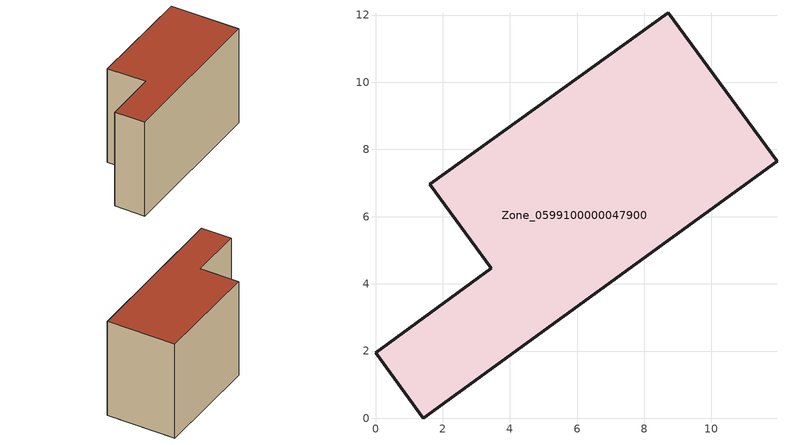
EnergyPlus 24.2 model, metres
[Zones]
Zone_0599100000047900
 floor ground (C_G): 0,1.95 3.44,4.47 1.61,6.96 8.71,12.07 11.95,7.65 1.42,0 z0
 wall outside (C_F): 3.44,4.47 0,1.95 1.42,0 11.95,7.65 8.71,12.07 1.61,6.96 3.44,4.47 z0:8.11
 roof outside (C_R): 8.71,12.07 1.61,6.96 3.44,4.47 0,1.95 1.42,0 11.95,7.65 z8.11
[BUILDING]
Pand.0599100000047900: North Axis=0; Terrain=City; Loads Convergence Tolerance Value=0.04; Temperature Convergence Tolerance Value=0.4; Solar Distribution=FullExterior; Maximum Number of Warmup Days=25; Minimum Number of Warmup Days=1
[Site:Location]
Rotterdam.The.Hague.AP_ZH_NLD Design_Conditions: Latitude=51.96; Longitude=4.45; Time Zone=1; Elevation=-4.5
[SITE:GROUNDTEMPERATURE:BUILDINGSURFACE]
18, 18, 18, 18, 18, 18, 18, 18, 18, 18, 18, 18
[MATERIAL] Thermal Absorptance=0.9; Solar Absorptance=0.7; Visible Absorptance=0.7
Name | Roughness | Thickness | Conductivity | Density | Specific Heat
G.TI.1975-1991 | MediumSmooth | 0.15 | 0.288461 | 540 | 1210
F.TI.1975-1991 | Rough | 0.3 | 0.230769 | 1920 | 840
R.TI.1975-1991 | MediumRough | 0.2 | 0.153846 | 1500 | 1000
[CONSTRUCTION]
C_G: G.TI.1975-1991
C_F: F.TI.1975-1991
C_R: R.TI.1975-1991
[ZONE]
Zone_0599100000047900: Type=1; Multiplier=1; Ceiling Height=Autocalculate; Volume=Autocalculate; Floor Area=autocalculate; Part of Total Floor Area=Yes
[ZONEINFILTRATION:DESIGNFLOWRATE]
Infil_Zone_0599100000047900: Zone or ZoneList or Space or SpaceList=Zone_0599100000047900; Schedule=AlwaysOn; Design Flow Rate Calculation Method=Flow/Area; Flow Rate per Floor Area=0.003; Constant Term Coefficient=1; Temperature Term Coefficient=0; Velocity Term Coefficient=0; Velocity Squared Term Coefficient=0
[HVACTEMPLATE:ZONE:IDEALLOADSAIRSYSTEM]
Zone_0599100000047900: Maximum Heating Supply Air Temperature=50; Minimum Cooling Supply Air Temperature=13; Maximum Heating Supply Air Humidity Ratio=0.0156; Minimum Cooling Supply Air Humidity Ratio=0.0077; Heating Limit=NoLimit; Cooling Limit=NoLimit; Dehumidification Control Type=ConstantSensibleHeatRatio; Cooling Sensible Heat Ratio=0.7; Dehumidification Setpoint=60; Humidification Control Type=None; Humidification Setpoint=30; Outdoor Air Method=None; Outdoor Air Flow Rate per Person=0.00944; Outdoor Air Flow Rate per Zone Floor Area=0; Outdoor Air Flow Rate per Zone=0; Demand Controlled Ventilation Type=None; Outdoor Air Economizer Type=NoEconomizer; Heat Recovery Type=None; Sensible Heat Recovery Effectiveness=0.7; Latent Heat Recovery Effectiveness=0.65
[ZONECONTROL:THERMOSTAT]
ThermostatControl_Zone_0599100000047900: Zone or ZoneList=Zone_0599100000047900; Control Type Schedule=DualSetpointControlType; Control 1=Thermostat_Zone_0599100000047900; Temperature Difference Between Cutout And Setpoint=0
[THERMOSTATSETPOINT:DUALSETPOINT]
Thermostat_Zone_0599100000047900: Heating Setpoint Temperature Schedule=HeatingSetpoint_Zone_0599100000047900; Cooling Setpoint Temperature Schedule=CoolingSetpoint_Zone_0599100000047900
[SCHEDULE:COMPACT]
HeatingSetpoint_Zone_0599100000047900: Through: 12/31, For: AllDays, Until: 24:00, 21
CoolingSetpoint_Zone_0599100000047900: Through: 12/31, For: AllDays, Until: 24:00, 24
DualSetpointControlType: Through: 12/31, For: AllDays, Until: 24:00, 4
AlwaysOn: Through: 12/31, For: AllDays, Until: 24:00, 1
